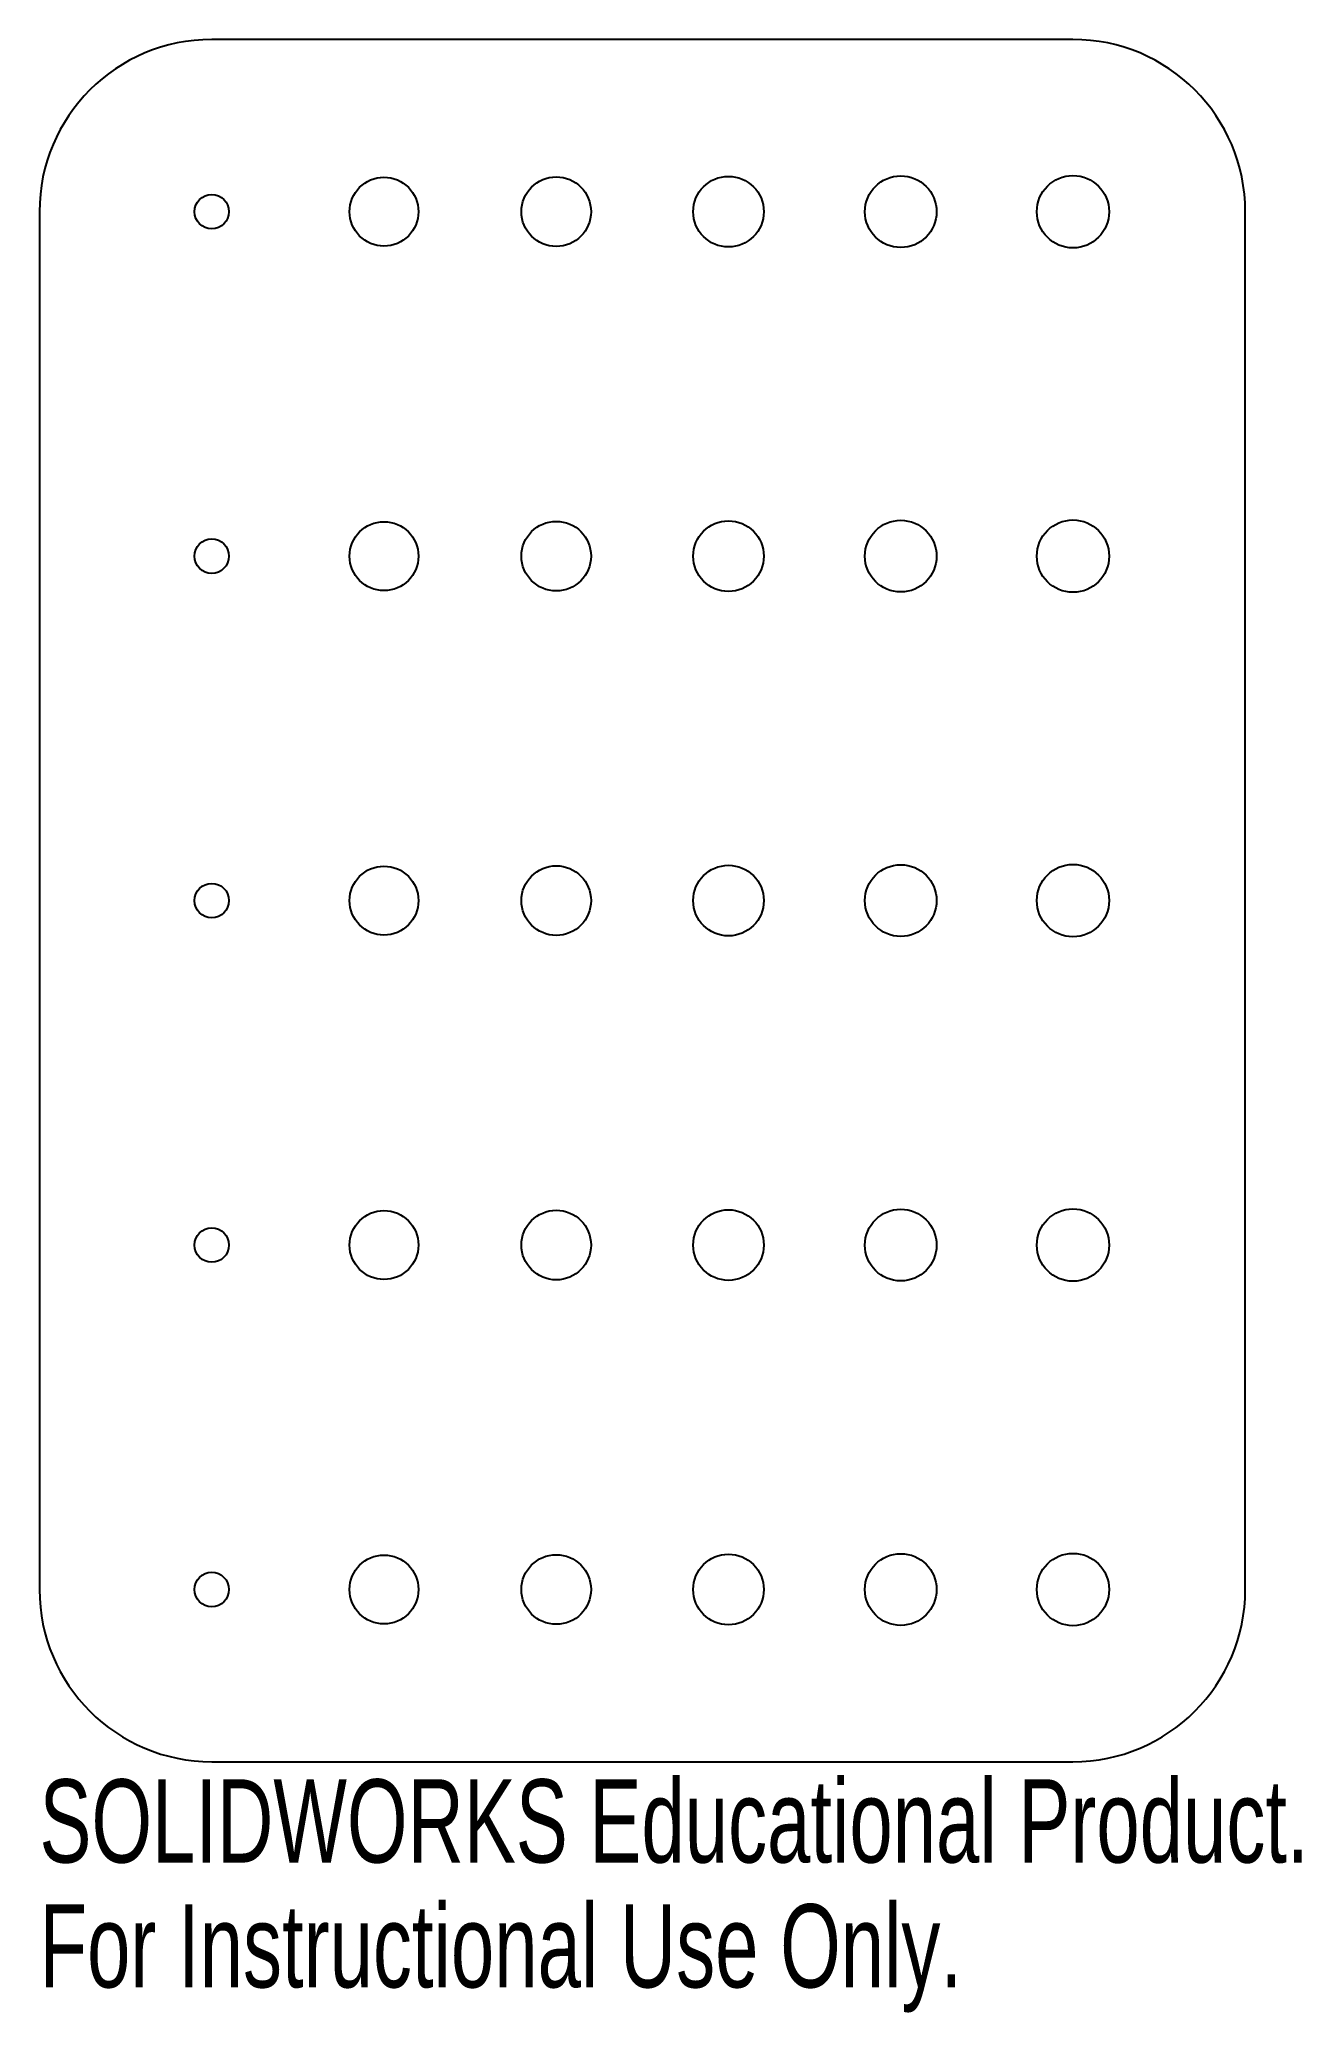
# Model space of a CAD drawing. Header units: millimetres. Extents: x -20 to 53, y -105 to 10.
import ezdxf

# ---------------------------------------------------------------- set-up
doc = ezdxf.new("R2010")
doc.units = ezdxf.units.MM
doc.styles.add('SLDTEXTSTYLE0', font='TXT', dxfattribs={"width": 0.7})

msp = doc.modelspace()

# ---------------------------------------------------------------- linework, layer by layer
at = {"color": 7, "linetype": 'Continuous', "lineweight": 25}
for p, q in [((40, 10), (-10, 10)), ((-20, 0), (-20, -80)), ((50, -80), (50, 0)), ((-10, -90), (40, -90))]:
    msp.add_line(p, q, dxfattribs=at)
for centre, radius in [((0, 0), 2), ((10, 0), 2.02), ((20, 0), 2.05), ((30, 0), 2.08), ((40, 0), 2.1), ((-10, 0), 1), ((0, -20), 2), ((10, -20), 2.02), ((20, -20), 2.05), ((30, -20), 2.08), ((40, -20), 2.1), ((-10, -20), 1), ((0, -40), 2), ((10, -40), 2.02), ((20, -40), 2.05), ((30, -40), 2.08), ((40, -40), 2.1), ((-10, -40), 1), ((0, -60), 2), ((10, -60), 2.02), ((20, -60), 2.05), ((30, -60), 2.08), ((40, -60), 2.1), ((-10, -60), 1), ((40, -80), 2.1), ((-10, -80), 1), ((0, -80), 2), ((10, -80), 2.02), ((20, -80), 2.05), ((30, -80), 2.08)]:
    msp.add_circle(centre, radius, dxfattribs=at)
for centre, start, end in [((-10, 0), 90, 180), ((40, 0), 0, 90), ((-10, -80), 180, 270), ((40, -80), 270, 0)]:
    msp.add_arc(centre, 10, start, end, dxfattribs=at)

# ---------------------------------------------------------------- texts
at = {"color": 7, "linetype": 'Continuous', "char_height": 4.8336, "attachment_point": 1, "style": 'SLDTEXTSTYLE0'}
for s, insert in [('SOLIDWORKS Educational Product.', (-20, -91.02)), ('For Instructional Use Only.', (-20, -98.27))]:
    msp.add_mtext(s, dxfattribs=dict(at, insert=insert))

doc.saveas('drawing.dxf')
